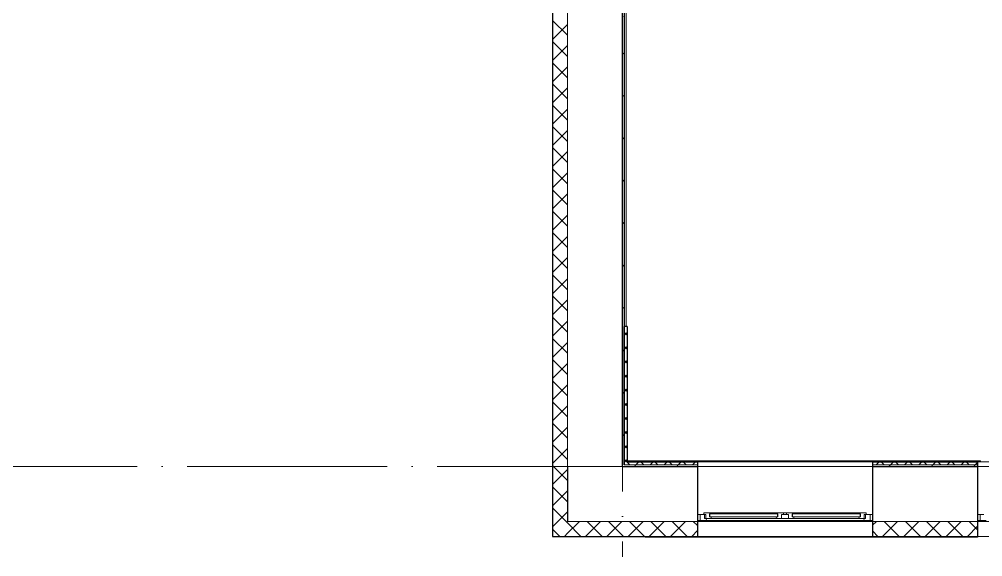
# Model space of a CAD drawing. Header units: millimetres. Extents: x -586848 to 520591, y -385801 to 675781.
# Drawn here: x -81870 to -72236, y -327831 to -322452 of the extents above; entities that cross this region are included whole.
import ezdxf

# ---------------------------------------------------------------- set-up
doc = ezdxf.new("R2010")
doc.units = ezdxf.units.MM
doc.linetypes.add('ADSK_Линия сетки', pattern=[25, 20, -2.5, 0, -2.5])
for name, color, linetype, lineweight in [('_ Окна', 7, 'Continuous', 9), ('Ограждение', 252, 'Continuous', 9), ('Окна', 252, 'Continuous', 9), ('Оси', 252, 'Continuous', 9), ('Стены внутренние', 7, 'Continuous', 18), ('Стены наружные', 7, 'Continuous', 18), ('Стены штриховка', 7, 'Continuous', 9)]:
    doc.layers.add(name, color=color, linetype=linetype, lineweight=lineweight)

# ---------------------------------------------------------------- blocks, each defined once
blk = doc.blocks.new('2 этаж')
at = {"layer": '_ Окна', "color": 251, "true_color": 0x636466}
for p, q in [((108451, 16478.7), (108426, 16478.7)), ((108451, 16420.7), (108451, 16478.7)), ((108549, 16486.7), (108546, 16486.7)), ((108546, 16486.7), (108546, 16454.7)), ((109226, 16486.7), (108549, 16486.7)), ((108549, 16486.7), (108549, 16454.7)), ((108549, 16454.7), (108549, 16486.7)), ((109226, 16454.7), (109226, 16486.7)), ((109226, 16486.7), (109226, 16454.7)), ((109229, 16486.7), (109226, 16486.7)), ((109229, 16454.7), (109229, 16486.7)), ((109376, 16486.7), (109373, 16486.7)), ((109373, 16486.7), (109373, 16454.7)), ((110053, 16486.7), (109376, 16486.7)), ((109376, 16486.7), (109376, 16454.7)), ((109376, 16454.7), (109376, 16486.7)), ((110053, 16454.7), (110053, 16486.7)), ((110053, 16486.7), (110053, 16454.7)), ((110056, 16486.7), (110053, 16486.7)), ((110056, 16454.7), (110056, 16486.7)), ((110176, 16478.7), (110151, 16478.7)), ((110151, 16478.7), (110151, 16420.7)), ((111251, 16478.7), (111226, 16478.7)), ((111251, 16420.7), (111251, 16478.7)), ((108426, 16420.7), (108451, 16420.7)), ((108546, 16454.7), (108549, 16454.7)), ((108549, 16454.7), (109226, 16454.7)), ((109226, 16454.7), (109229, 16454.7)), ((109373, 16454.7), (109376, 16454.7)), ((109376, 16454.7), (110053, 16454.7)), ((110053, 16454.7), (110056, 16454.7)), ((110151, 16420.7), (110176, 16420.7)), ((111226, 16420.7), (111251, 16420.7))]:
    blk.add_line(p, q, dxfattribs=at)
at = {"layer": '_ Окна', "color": 251, "lineweight": 18, "true_color": 0x636466}
for p, q in [((108489, 16478.7), (108451, 16478.7)), ((108451, 16478.7), (108451, 16420.7)), ((108545, 16495.7), (108489, 16495.7)), ((108489, 16495.7), (108489, 16478.7)), ((108489, 16478.7), (108509, 16478.7)), ((108497, 16437.7), (108497, 16478.7)), ((108509, 16478.7), (108509, 16437.7)), ((108546, 16494.7), (108545, 16495.7)), ((108547, 16495.7), (108546, 16494.7)), ((108546, 16454.7), (108546, 16486.7)), ((108546, 16486.7), (108564, 16486.7)), ((108561.6, 16495.7), (108547, 16495.7)), ((108564, 16486.7), (108561.6, 16495.7)), ((109213.4, 16495.7), (109211, 16486.7)), ((109211, 16486.7), (109229, 16486.7)), ((109228, 16495.7), (109213.4, 16495.7)), ((109229, 16494.7), (109228, 16495.7)), ((109230, 16495.7), (109229, 16494.7)), ((109229, 16486.7), (109229, 16454.7)), ((109286, 16495.7), (109230, 16495.7)), ((109266, 16437.7), (109266, 16478.7)), ((109266, 16478.7), (109286, 16478.7)), ((109286, 16478.7), (109286, 16495.7)), ((109372, 16495.7), (109316, 16495.7)), ((109316, 16495.7), (109316, 16478.7)), ((109316, 16478.7), (109336, 16478.7)), ((109336, 16478.7), (109336, 16437.7)), ((109373, 16494.7), (109372, 16495.7)), ((109374, 16495.7), (109373, 16494.7)), ((109373, 16454.7), (109373, 16486.7)), ((109373, 16486.7), (109391, 16486.7)), ((109388.6, 16495.7), (109374, 16495.7)), ((109391, 16486.7), (109388.6, 16495.7)), ((110040.4, 16495.7), (110038, 16486.7)), ((110038, 16486.7), (110056, 16486.7)), ((110055, 16495.7), (110040.4, 16495.7)), ((110056, 16494.7), (110055, 16495.7)), ((110057, 16495.7), (110056, 16494.7)), ((110056, 16486.7), (110056, 16454.7)), ((110113, 16495.7), (110057, 16495.7)), ((110093, 16437.7), (110093, 16478.7)), ((110093, 16478.7), (110113, 16478.7)), ((110105, 16478.7), (110105, 16437.7)), ((110113, 16478.7), (110113, 16495.7)), ((110151, 16478.7), (110113, 16478.7)), ((110151, 16420.7), (110151, 16478.7)), ((111289, 16478.7), (111251, 16478.7)), ((111251, 16478.7), (111251, 16420.7)), ((108451, 16420.7), (108510.5, 16420.7)), ((108509, 16437.7), (108497, 16437.7)), ((108509, 16437.7), (108559.5, 16437.7)), ((108510.5, 16420.7), (108515, 16437.7)), ((108564, 16454.7), (108546, 16454.7)), ((108559.5, 16437.7), (108564, 16454.7)), ((109229, 16454.7), (109211, 16454.7)), ((109211, 16454.7), (109215.6, 16437.7)), ((109215.6, 16437.7), (109266, 16437.7)), ((109336, 16437.7), (109386.5, 16437.7)), ((109391, 16454.7), (109373, 16454.7)), ((109386.5, 16437.7), (109391, 16454.7)), ((110056, 16454.7), (110038, 16454.7)), ((110038, 16454.7), (110042.6, 16437.7)), ((110042.6, 16437.7), (110093, 16437.7)), ((110087, 16437.7), (110091.6, 16420.7)), ((110091.6, 16420.7), (110151, 16420.7)), ((110105, 16437.7), (110093, 16437.7)), ((111251, 16420.7), (111310.5, 16420.7))]:
    blk.add_line(p, q, dxfattribs=at)
at = {"layer": 'Ограждение', "color": 251, "true_color": 0x636466}
blk.add_line((107711, 18360.7), (107711, 21560.7), dxfattribs=at)
at = {"layer": 'Окна', "color": 251, "true_color": 0x636466}
for p, q in [((108547, 16495.7), (108545, 16495.7)), ((109213.4, 16495.7), (108561.6, 16495.7)), ((109230, 16495.7), (109228, 16495.7)), ((109286, 16495.7), (109316, 16495.7)), ((109316, 16478.7), (109286, 16478.7)), ((109374, 16495.7), (109372, 16495.7)), ((110040.4, 16495.7), (109388.6, 16495.7)), ((110057, 16495.7), (110055, 16495.7)), ((108510.5, 16420.7), (110091.6, 16420.7)), ((108559.5, 16437.7), (109215.6, 16437.7)), ((109336, 16437.7), (109266, 16437.7)), ((109386.5, 16437.7), (110042.6, 16437.7))]:
    blk.add_line(p, q, dxfattribs=at)
at = {"layer": 'Оси', "color": 251, "linetype": 'ADSK_Линия сетки', "ltscale": 100, "true_color": 0x636466}
for p, q in [((107676, 33711.4), (107676, 16056.5)), ((165326, 16960.7), (93603.7, 16960.7))]:
    blk.add_line(p, q, dxfattribs=at)
at = {"layer": 'Стены внутренние', "color": 251, "lineweight": 30, "true_color": 0x636466}
for p, q in [((106974, 29062.7), (106974, 16258.7)), ((107126, 16960.7), (107126, 16410.7)), ((107676, 16960.7), (108426, 16960.7)), ((107676, 16960.7), (107676, 16960.7)), ((108426, 16960.7), (108426, 16258.7)), ((110176, 16960.7), (111226, 16960.7)), ((110176, 16960.7), (110176, 16258.7)), ((111226, 16960.7), (111226, 16258.7)), ((106974, 16258.7), (108426, 16258.7)), ((110176, 16258.7), (111226, 16258.7))]:
    blk.add_line(p, q, dxfattribs=at)
at = {"layer": 'Стены внутренние', "color": 251, "true_color": 0x636466}
for p, q in [((107126, 28910.7), (107126, 16960.7)), ((108426, 16960.7), (110176, 16960.7)), ((111226, 16960.7), (112976, 16960.7)), ((114026, 16410.7), (107126, 16410.7)), ((110176, 16258.7), (108426, 16258.7)), ((112976, 16258.7), (111226, 16258.7))]:
    blk.add_line(p, q, dxfattribs=at)
at = {"layer": 'Стены внутренние', "color": 251, "linetype": 'Continuous', "lineweight": 9, "true_color": 0x636466}
for p, q in [((107126, 21274), (106976, 21424)), ((106976, 21233.5), (107126, 21383.5)), ((107126, 21061.8), (106976, 21211.8)), ((106976, 21021.4), (107126, 21171.4)), ((107126, 20849.7), (106976, 20999.7)), ((106976, 20809.3), (107126, 20959.3)), ((107126, 20637.6), (106976, 20787.6)), ((106976, 20597.2), (107126, 20747.2)), ((107126, 20425.4), (106976, 20575.4)), ((106976, 20385), (107126, 20535)), ((106976, 20511.6), (106974, 20508.2)), ((107126, 20213.3), (106976, 20363.3)), ((106976, 20172.9), (107126, 20322.9)), ((107126, 20001.2), (106976, 20151.2)), ((106976, 19960.8), (107126, 20110.8)), ((107126, 19789), (106976, 19939)), ((106976, 19748.6), (107126, 19898.6)), ((107126, 19576.9), (106976, 19726.9)), ((106976, 19536.5), (107126, 19686.5)), ((107126, 19364.8), (106976, 19514.8)), ((106976, 19324.4), (107126, 19474.4)), ((106976, 19278.9), (106974, 19282.4)), ((107126, 19152.6), (106976, 19302.6)), ((106976, 19112.2), (107126, 19262.2)), ((106976, 19075.7), (106975.7, 19076.2)), ((107126, 18940.5), (106976, 19090.5)), ((106976, 18900.1), (107126, 19050.1)), ((107126, 18728.4), (106976, 18878.4)), ((106976, 18688), (107126, 18838)), ((107126, 18516.2), (106976, 18666.2)), ((106976, 18475.8), (107126, 18625.8)), ((107126, 18304.1), (106976, 18454.1)), ((106976, 18263.7), (107126, 18413.7)), ((107126, 18092), (106976, 18242)), ((106976, 18051.6), (107126, 18201.6)), ((107126, 17879.9), (106976, 18029.9)), ((106976, 17839.4), (107126, 17989.4)), ((107126, 17667.7), (106976, 17817.7)), ((106976, 17627.3), (107126, 17777.3)), ((107126, 17455.6), (106976, 17605.6)), ((106976, 17415.2), (107126, 17565.2)), ((107126, 17243.5), (106976, 17393.5)), ((106976, 17203), (107126, 17353)), ((107126, 17031.3), (106976, 17181.3)), ((106976, 16990.9), (107126, 17140.9)), ((106976, 17043.7), (106974, 17047.2)), ((107126, 16819.2), (106976, 16969.2)), ((106976, 16778.8), (107126, 16928.8)), ((107126, 16607.1), (106976, 16757.1)), ((106976, 16566.6), (107126, 16716.6)), ((107126, 16394.9), (106976, 16544.9)), ((106976, 16354.5), (107126, 16504.5)), ((107126, 16292.4), (107244.4, 16410.7)), ((107260.2, 16260.7), (107126, 16394.9)), ((107306.5, 16260.7), (107456.5, 16410.7)), ((107472.3, 16260.7), (107322.3, 16410.7)), ((107518.6, 16260.7), (107668.6, 16410.7)), ((107684.5, 16260.7), (107534.5, 16410.7)), ((107730.8, 16260.7), (107880.8, 16410.7)), ((107896.6, 16260.7), (107746.6, 16410.7)), ((107942.9, 16260.7), (108092.9, 16410.7)), ((108108.7, 16260.7), (107958.7, 16410.7)), ((108155, 16260.7), (108305, 16410.7)), ((108320.8, 16260.7), (108170.8, 16410.7)), ((108426, 16367.7), (108383, 16410.7)), ((110176, 16372.5), (110214.2, 16410.7)), ((110276.4, 16260.7), (110426.4, 16410.7)), ((110442.2, 16260.7), (110292.2, 16410.7)), ((110488.5, 16260.7), (110638.5, 16410.7)), ((110654.3, 16260.7), (110504.3, 16410.7)), ((110700.6, 16260.7), (110850.6, 16410.7)), ((110866.4, 16260.7), (110716.4, 16410.7)), ((110912.8, 16260.7), (111062.8, 16410.7)), ((111078.6, 16260.7), (110928.6, 16410.7)), ((111224, 16327.4), (111140.7, 16410.7)), ((107048.1, 16260.7), (106976, 16332.8)), ((107094.4, 16260.7), (107126, 16292.4)), ((108367.2, 16260.7), (108424, 16317.6)), ((110230, 16260.7), (110178, 16312.8)), ((111124.9, 16260.7), (111226, 16361.9)), ((107429.2, 16258.7), (107428.1, 16260.7)), ((107572, 16260.7), (107571.5, 16259.9)), ((107806.6, 16260.7), (107805.5, 16258.7)), ((110244.8, 16258.7), (110243.7, 16260.7)), ((110270.3, 16260.7), (110269.2, 16258.7)), ((110622.3, 16260.7), (110621.2, 16259))]:
    blk.add_line(p, q, dxfattribs=at)
at = {"layer": 'Стены наружные', "color": 251, "lineweight": 30, "true_color": 0x636466}
for p, q in [((107676, 16960.7), (107676, 28360.7)), ((107691, 21560.7), (107691, 16975.7)), ((107691, 16975.7), (107691, 18360.7)), ((107721, 18360.7), (107691, 18360.7)), ((107721, 18360.7), (107721, 17015.7)), ((107676, 16960.7), (108426, 16960.7)), ((107721, 17015.7), (111256, 17015.7)), ((107721, 17010.7), (107721, 17005.7)), ((111256, 17010.7), (107721, 17010.7)), ((107721, 17005.7), (108426, 17005.7)), ((108426, 17005.7), (108426, 16960.7)), ((110176, 17005.7), (111226, 17005.7)), ((110176, 17005.7), (110176, 16960.7)), ((110176, 16960.7), (111226, 16960.7)), ((111226, 17005.7), (111226, 16960.7)), ((111256, 17010.7), (111256, 17015.7)), ((110701, 16258.7), (111226, 16258.7)), ((110701, 16258.7), (110701, 16253.7)), ((111226, 16253.7), (110701, 16253.7)), ((111226, 16258.7), (111226, 16253.7))]:
    blk.add_line(p, q, dxfattribs=at)
at = {"layer": 'Стены наружные', "color": 251, "linetype": 'Continuous', "lineweight": 9, "true_color": 0x636466}
for p, q in [((107676, 21085), (107691, 21100)), ((107676, 20660.8), (107691, 20675.8)), ((107676, 20236.5), (107691, 20251.5)), ((107676, 19812.2), (107691, 19827.2)), ((107676, 19388), (107691, 19403)), ((107676, 18963.7), (107691, 18978.7)), ((107676, 18539.4), (107691, 18554.4)), ((107721, 18274.8), (107691, 18304.8)), ((107691, 18271.6), (107721, 18301.6)), ((107676, 18115.2), (107691, 18130.2)), ((107721, 18133.4), (107691, 18163.4)), ((107691, 18130.2), (107721, 18160.2)), ((107721, 17992), (107691, 18022)), ((107691, 17988.8), (107721, 18018.8)), ((107721, 17850.5), (107691, 17880.5)), ((107691, 17847.3), (107721, 17877.3)), ((107721, 17709.1), (107691, 17739.1)), ((107691, 17705.9), (107721, 17735.9)), ((107676, 17690.9), (107691, 17705.9)), ((107721, 17567.7), (107691, 17597.7)), ((107691, 17564.5), (107721, 17594.5)), ((107721, 17426.3), (107691, 17456.3)), ((107691, 17423.1), (107721, 17453.1)), ((107676, 17266.6), (107691, 17281.6)), ((107721, 17284.9), (107691, 17314.9)), ((107691, 17281.6), (107721, 17311.6)), ((107721, 17143.4), (107691, 17173.4)), ((107691, 17140.2), (107721, 17170.2)), ((107717.3, 17005.7), (107691, 17032)), ((107691, 16998.8), (107698, 17005.7)), ((107698, 17005.7), (107721, 17028.8)), ((107747.3, 16975.7), (107717.3, 17005.7)), ((107794.4, 16960.7), (107809.4, 16975.7)), ((107809.4, 16975.7), (107839.4, 17005.7)), ((107888.7, 16975.7), (107858.7, 17005.7)), ((107950.8, 16975.7), (107980.8, 17005.7)), ((108030.1, 16975.7), (108000.1, 17005.7)), ((108092.2, 16975.7), (108122.2, 17005.7)), ((108171.5, 16975.7), (108141.5, 17005.7)), ((108218.6, 16960.7), (108233.6, 16975.7)), ((108233.6, 16975.7), (108263.6, 17005.7)), ((108313, 16975.7), (108283, 17005.7)), ((108375.1, 16975.7), (108405.1, 17005.7)), ((108426, 17004.1), (108424.4, 17005.7)), ((110213.5, 16975.7), (110243.5, 17005.7)), ((110292.9, 16975.7), (110262.9, 17005.7)), ((110340, 16960.7), (110355, 16975.7)), ((110355, 16975.7), (110385, 17005.7)), ((110434.3, 16975.7), (110404.3, 17005.7)), ((110496.4, 16975.7), (110526.4, 17005.7)), ((110575.7, 16975.7), (110545.7, 17005.7)), ((110637.8, 16975.7), (110667.8, 17005.7)), ((110717.1, 16975.7), (110687.1, 17005.7)), ((110764.2, 16960.7), (110779.2, 16975.7)), ((110779.2, 16975.7), (110809.2, 17005.7)), ((110858.5, 16975.7), (110828.5, 17005.7)), ((110920.6, 16975.7), (110950.6, 17005.7)), ((111000, 16975.7), (110970, 17005.7)), ((111062.1, 16975.7), (111092.1, 17005.7)), ((111141.4, 16975.7), (111111.4, 17005.7)), ((111188.5, 16960.7), (111203.5, 16975.7)), ((111203.5, 16975.7), (111226, 16998.3)), ((110834.3, 16253.7), (110831.9, 16257.9))]:
    blk.add_line(p, q, dxfattribs=at)
at = {"layer": 'Стены наружные', "color": 251, "true_color": 0x636466}
for p, q in [((108426, 17005.7), (110176, 17005.7)), ((110176, 16960.7), (108426, 16960.7)), ((111226, 17005.7), (112976, 17005.7)), ((112976, 16960.7), (111226, 16960.7)), ((107901, 16253.7), (107901, 16258.7)), ((110696.3, 16253.7), (107901, 16253.7)), ((108426, 16258.7), (110176, 16258.7)), ((108426, 16258.7), (108426, 16253.7)), ((110176, 16253.7), (110176, 16258.7)), ((110701, 16252.7), (110176, 16252.7)), ((110696.3, 16253.7), (110696.3, 16258.7)), ((110696.3, 16257.7), (110701, 16257.7))]:
    blk.add_line(p, q, dxfattribs=at)
at = {"layer": 'Стены штриховка', "color": 251, "true_color": 0x636466}
for p, q in [((106976, 16258.7), (106976, 29062.7)), ((108426, 16975.7), (107691, 16975.7)), ((107721, 17010.7), (107721, 17015.7)), ((111226, 16975.7), (110176, 16975.7)), ((108426, 16334.7), (108424, 16334.7)), ((108424, 16334.7), (108424, 16260.7)), ((110178, 16334.7), (110176, 16334.7)), ((110178, 16260.7), (110178, 16334.7)), ((111226, 16334.7), (111224, 16334.7)), ((111224, 16334.7), (111224, 16260.7)), ((108424, 16260.7), (106974, 16260.7)), ((111224, 16260.7), (110178, 16260.7))]:
    blk.add_line(p, q, dxfattribs=at)

msp = doc.modelspace()

# ---------------------------------------------------------------- block references
msp.add_blockref('2 этаж', (-183513.2, -343887.1))

doc.saveas('drawing.dxf')
